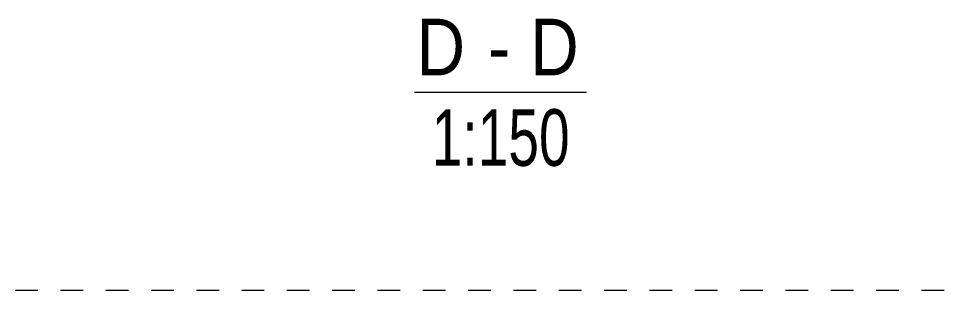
# Model space of a CAD drawing. Header units: millimetres. Extents: x 663313 to 1226001, y 1431724 to 1620898.
# Drawn here: x 663629.86 to 663636.06, y 1524725.65 to 1524727.45 of the extents above; entities that cross this region are included whole.
import ezdxf

# ---------------------------------------------------------------- set-up
doc = ezdxf.new("R2010")
doc.units = ezdxf.units.MM
doc.linetypes.add('XKITLINE00', pattern=[0])
doc.linetypes.add('XKITLINE01', pattern=[4, 1, -1, 1, -1])
doc.layers.add('OtherObjectType', color=7, linetype='Continuous', lineweight=0)
doc.layers.add('S-GRID', color=7, linetype='Continuous', lineweight=9)
doc.styles.add('Arial', font='arial.ttf')
doc.styles.add('ARIAL_NARROW', font='ARIALN.TTF')

# ---------------------------------------------------------------- blocks, each defined once
blk = doc.blocks.new('*A32601715')
at = {"layer": 'S-GRID', "color": 7, "linetype": 'XKITLINE01', "lineweight": 0}
blk.add_line((493.773382, 83.262976), (596.741134, 83.262976), dxfattribs=at)
blk = doc.blocks.new('*A33141769')
at = {"layer": 'OtherObjectType', "color": 7, "linetype": 'XKITLINE00', "lineweight": 0}
blk.add_line((521.896036, 92.012976), (529.485636, 92.012976), dxfattribs=at)
at = {"layer": 'OtherObjectType', "color": 7, "width": 0.85}
for s, style, p in [('D', 'Arial', (521.9788, 92.762976)), ('D', 'Arial', (526.995645, 92.762976)), ('-', 'Arial', (525.136026, 92.762976)), ('1:150', 'ARIAL_NARROW', (522.646036, 88.762976))]:
    blk.add_text(s, height=2.5, dxfattribs=dict(at, style=style)).set_placement(p)

msp = doc.modelspace()

# ---------------------------------------------------------------- block references
at = {"color": 7, "lineweight": 0, "xscale": 0.15, "yscale": 0.15, "zscale": 0.15}
for name, p in [('*A33141769', (663554.1931, 1524713.1612)), ('*A32601715', (663555.4663, 1524713.1612))]:
    msp.add_blockref(name, p, dxfattribs=at)

doc.saveas('drawing.dxf')
